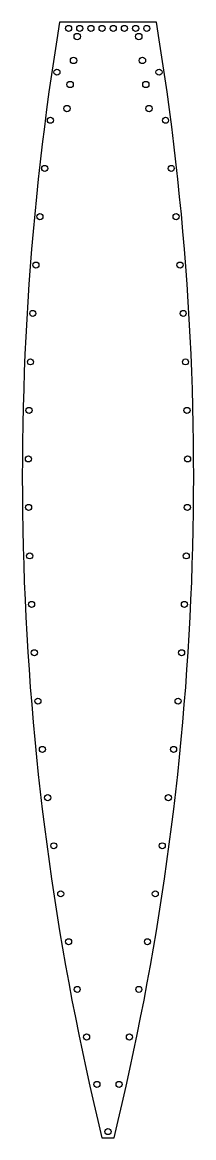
# Model space of a CAD drawing. Extents: x 0 to 3.5, y 0.5 to 23.5.
import ezdxf

# ---------------------------------------------------------------- set-up
doc = ezdxf.new("R2010")
doc.units = 0
doc.layers.get('0').update_dxf_attribs({"linetype": 'CONTINUOUS'})

msp = doc.modelspace()

# ---------------------------------------------------------------- linework, layer by layer
msp.add_lwpolyline([(0.769, 23.5, 0.101185), (1.642, 0.507), (1.892, 0.507, 0.101185), (2.766, 23.5)], format="xyb", close=True)
for centre, radius in [((0.954, 23.375), 0.0625), ((1.132, 23.207), 0.065), ((1.184, 23.375), 0.0625), ((1.415, 23.375), 0.0625), ((1.645, 23.375), 0.0625), ((1.876, 23.375), 0.0625), ((2.106, 23.375), 0.0625), ((2.337, 23.375), 0.0625), ((2.402, 23.207), 0.065), ((2.567, 23.375), 0.0625), ((1.057, 22.713), 0.065), ((2.477, 22.713), 0.065), ((0.715, 22.472), 0.0625), ((2.819, 22.472), 0.0625), ((0.987, 22.218), 0.065), ((2.547, 22.218), 0.065), ((0.921, 21.722), 0.065), ((2.614, 21.722), 0.065), ((0.581, 21.481), 0.0625), ((2.953, 21.481), 0.0625), ((0.464, 20.488), 0.0625), ((3.07, 20.488), 0.0625), ((0.364, 19.493), 0.0625), ((3.17, 19.493), 0.0625), ((0.282, 18.496), 0.0625), ((3.252, 18.496), 0.0625), ((0.217, 17.499), 0.0625), ((3.317, 17.499), 0.0625), ((0.169, 16.5), 0.0625), ((3.365, 16.5), 0.0625), ((0.139, 15.5), 0.0625), ((3.395, 15.5), 0.0625), ((0.126, 14.5), 0.0625), ((3.408, 14.5), 0.0625), ((0.131, 13.5), 0.0625), ((3.403, 13.5), 0.0625), ((0.153, 12.501), 0.0625), ((3.381, 12.501), 0.0625), ((0.192, 11.501), 0.0625), ((3.342, 11.501), 0.0625), ((0.249, 10.503), 0.0625), ((3.285, 10.503), 0.0625), ((0.323, 9.506), 0.0625), ((3.211, 9.506), 0.0625), ((0.415, 8.51), 0.0625), ((3.12, 8.51), 0.0625), ((0.524, 7.516), 0.0625), ((3.011, 7.516), 0.0625), ((0.65, 6.524), 0.0625), ((2.885, 6.524), 0.0625), ((0.793, 5.534), 0.0625), ((2.741, 5.534), 0.0625), ((0.954, 4.547), 0.0625), ((2.581, 4.547), 0.0625), ((1.132, 3.563), 0.0625), ((2.403, 3.563), 0.0625), ((1.326, 2.582), 0.0625), ((2.208, 2.582), 0.0625), ((1.538, 1.605), 0.0625), ((1.996, 1.605), 0.0625), ((1.767, 0.632), 0.0625)]:
    msp.add_circle(centre, radius)

doc.saveas('drawing.dxf')
